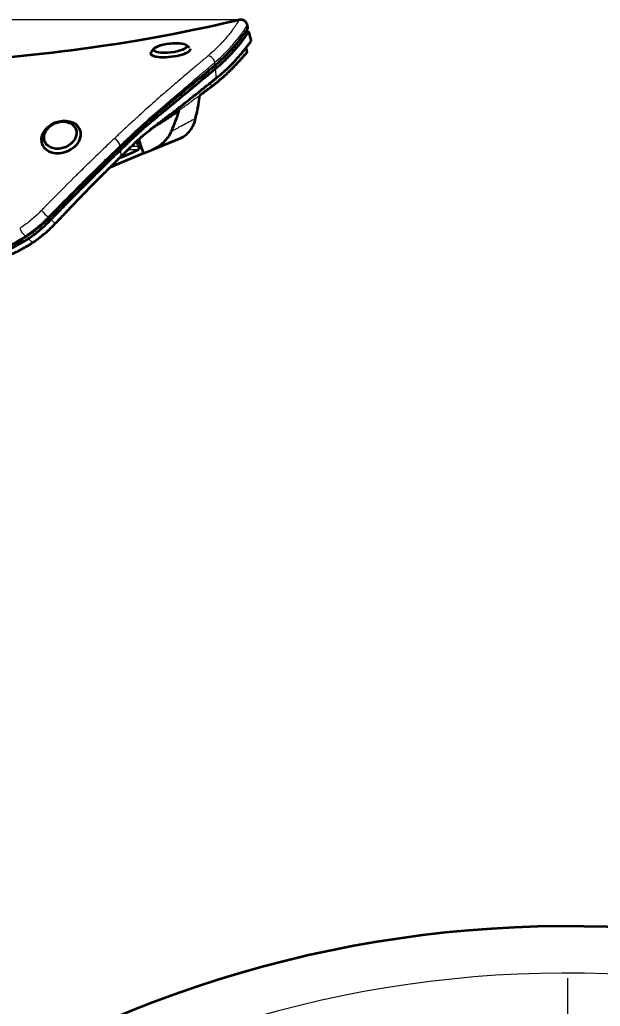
# Model space of a CAD drawing. Header units: millimetres. Extents: x 103 to 2059, y 115 to 1460.
# Drawn here: x 1477.7 to 1651, y 985.1 to 1279.5 of the extents above; entities that cross this region are included whole.
import ezdxf

# ---------------------------------------------------------------- set-up
doc = ezdxf.new("R2010")
doc.units = ezdxf.units.MM
doc.header["$LTSCALE"] = 5
doc.linetypes.add('CHAIN', pattern=[0.3543, 0.2362, -0.0295, 0.0591, -0.0295])
for name, color, linetype, lineweight in [('Center Mark (ISO)', 7, 'Continuous', 9), ('Dimension (ISO)', 7, 'Continuous', 9), ('Visible (ISO)', 7, 'Continuous', 35), ('Visible Narrow (ISO)', 7, 'Continuous', 9)]:
    doc.layers.add(name, color=color, linetype=linetype, lineweight=lineweight)
doc.styles.add('Note Text (ISO)', font='tahoma.ttf')
doc.dimstyles.new('Default (ISO)', dxfattribs={"dimscale": 5, "dimtxt": 3.5, "dimasz": 2.5, "dimexe": 3.175, "dimexo": 0, "dimgap": 0.762, "dimtad": 1, "dimdec": 1, "dimrnd": 1e-08, "dimzin": 4, "dimtxsty": 'Note Text (ISO)', "dimcen": 0.09, "dimdle": 10, "dimclrd": 256, "dimclre": 256, "dimclrt": 256, "dimadec": 0, "dimazin": 0, "dimtfac": 1.001486, "dimtmove": 0, "dimatfit": 3, "dimfxl": 0, "dimtolj": 1, "dimtzin": 0, "dimlwd": -1, "dimlwe": -1, "dimarcsym": 0})

# ---------------------------------------------------------------- blocks, each defined once
blk = doc.blocks.new('*D9')
at = {"layer": 'Defpoints', "color": 0}
for p in [(1345.64, 1037.63), (1627.65, 678.26), (1612.28, 666.19)]:
    blk.add_point(p, dxfattribs=at)
at = {"layer": 'Dimension (ISO)'}
for p, q in [((1345.64, 1037.63), (1317.77, 1015.77)), ((1337.98, 1015.73), (1604.56, 676.03)), ((1627.65, 678.26), (1599.79, 656.39))]:
    blk.add_line(p, q, dxfattribs=at)
for points in [[(1339.62, 1017.02), (1336.34, 1014.45), (1330.26, 1025.57)], [(1606.2, 677.31), (1602.92, 674.74), (1612.28, 666.19)]]:
    blk.add_solid(points, dxfattribs=at)
at = {"layer": 'Dimension (ISO)', "insert": (1440.43, 928.81), "char_height": 17.5, "attachment_point": 1, "rotation": 308.1229, "style": 'Note Text (ISO)'}
blk.add_mtext('\\A1; \\fTahoma|b0|i0;{\\H17.5000;(361,7) - 460,7}', dxfattribs=at)
blk = doc.blocks.new('*D17')
at = {"layer": 'Defpoints', "color": 0}
for p in [(178.7, 1142.44), (813.68, 1142.44), (1641.2, 312.94)]:
    blk.add_point(p, dxfattribs=at)
at = {"layer": 'Dimension (ISO)'}
for p, q in [((813.68, 1142.44), (162.83, 1142.44)), ((178.7, 325.44), (178.7, 1129.94)), ((1641.2, 312.94), (162.83, 312.94))]:
    blk.add_line(p, q, dxfattribs=at)
for points in [[(176.62, 1129.94), (180.79, 1129.94), (178.7, 1142.44)], [(176.62, 325.44), (180.79, 325.44), (178.7, 312.94)]]:
    blk.add_solid(points, dxfattribs=at)
at = {"layer": 'Dimension (ISO)', "insert": (152.64, 698.83), "char_height": 17.5, "attachment_point": 1, "rotation": 90, "style": 'Note Text (ISO)'}
blk.add_mtext('\\A1;829,5', dxfattribs=at)
blk = doc.blocks.new('*D18')
at = {"layer": 'Defpoints', "color": 0}
for p in [(129.29, 1279.41), (1543.27, 1279.41), (1641.2, 312.94)]:
    blk.add_point(p, dxfattribs=at)
at = {"layer": 'Dimension (ISO)'}
for p, q in [((1543.27, 1279.41), (113.41, 1279.41)), ((129.29, 325.44), (129.29, 1266.91)), ((1641.2, 312.94), (113.41, 312.94))]:
    blk.add_line(p, q, dxfattribs=at)
for points in [[(127.2, 1266.91), (131.37, 1266.91), (129.29, 1279.41)], [(127.2, 325.44), (131.37, 325.44), (129.29, 312.94)]]:
    blk.add_solid(points, dxfattribs=at)
at = {"layer": 'Dimension (ISO)', "insert": (103.27, 780.31), "char_height": 17.5, "attachment_point": 1, "rotation": 90, "style": 'Note Text (ISO)'}
blk.add_mtext('\\A1;966,5', dxfattribs=at)

msp = doc.modelspace()

# ---------------------------------------------------------------- linework, layer by layer
at = {"layer": 'Center Mark (ISO)', "linetype": 'CHAIN', "ltscale": 23.990969}
msp.add_line((1641.2, 993.44), (1641.2, 328.44), dxfattribs=at)
at = {"layer": 'Visible (ISO)'}
for p, q in [((1527.36, 1271.99), (1528.4, 1271.23)), ((1543.36, 1272.24), (1543.36, 1272.24)), ((1543.36, 1272.24), (1543.36, 1272.24)), ((1516.79, 1269.39), (1516.79, 1269.4)), ((1517.83, 1270.88), (1516.98, 1269.89)), ((1528.71, 1270.79), (1528.71, 1270.79)), ((1495.62, 1246.66), (1495.57, 1246.79)), ((1517.23, 1240.65), (1525.7, 1244.15)), ((1484.58, 1241.97), (1484.52, 1242.11)), ((1514.74, 1239.63), (1505.96, 1236)), ((1514.74, 1239.63), (1517.23, 1240.65)), ((1504.75, 1235.5), (1505.96, 1236))]:
    msp.add_line(p, q, dxfattribs=at)
for centre, radius, start, end in [((3529.48, 1741.81), 2039.36, 193.34673, 193.38632), ((1641.2, 660.94), 348, 191.1089, 126.0644)]:
    msp.add_arc(centre, radius, start, end, dxfattribs=at)
for centre, major_axis, ratio, start_param, end_param in [((1543.72, 1277.46), (0.05, 2), 0.999635, 4.737236, 4.971692), ((1522.75, 1270.09), (-5.96, -0.7), 0.27242, 5.99613, 9.428999), ((1410.6, 1242.19), (-334.76, 916.71), 0.098621, 4.675951, 4.677492), ((1368.08, 1345.08), (-345.76, 908.65), 0.103668, 4.556732, 4.561315), ((1506.1, 1242.79), (1.39, -1.44), 0.462076, 6.280857, 6.280887), ((1411.11, 1240.95), (109.63, 7.64), 0.175657, 5.781691, 5.896206), ((1478.6, 1216.43), (1.1, -1.67), 0.200445, 0.000702, 0.000717)]:
    msp.add_ellipse(centre, major_axis=major_axis, ratio=ratio, start_param=start_param, end_param=end_param, dxfattribs=at)
for centre, major_axis, ratio in [((1522.64, 1271.05), (-4.97, -0.58), 0.27242), ((1490.04, 1244.45), (-5.52, -2.34), 0.780389), ((1489.8, 1245.02), (-4.6, -1.95), 0.780389)]:
    msp.add_ellipse(centre, major_axis=major_axis, ratio=ratio, dxfattribs=at)
for points, knots in [([(1543.27, 1279.41), (1536.67, 1277.86), (1520.06, 1274.07), (1483.61, 1268.95), (1468.57, 1267.55), (1453.61, 1266.81)], [0.000239, 0.000239, 0.000239, 0.000239, 2.031845, 2.031845, 3.470318, 3.470318, 3.470318, 3.470318]), ([(1545.67, 1277.93), (1545.64, 1278.05), (1545.59, 1278.18), (1545.48, 1278.42), (1545.41, 1278.54), (1545.18, 1278.85), (1544.99, 1279.03), (1544.52, 1279.32), (1544.28, 1279.39), (1543.8, 1279.47), (1543.53, 1279.47), (1543.27, 1279.41), (1543.27, 1279.41), (1543.27, 1279.41)], [0, 0, 0, 0, 0.0398986, 0.0398986, 0.0797831, 0.0797831, 0.1565216, 0.1565216, 0.2446088, 0.2446088, 0.3500634, 0.3500634, 0.3513068, 0.3513068, 0.3513068, 0.3513068]), ([(1545.22, 1276.12), (1545.22, 1276.12), (1545.2, 1276.09), (1545.07, 1275.9), (1544.95, 1275.75), (1544.48, 1275.08), (1543.91, 1274.28), (1541.89, 1271.66), (1540.05, 1269.5), (1537.02, 1266.69), (1536.22, 1265.99), (1535.39, 1265.3)], [0.465882, 0.465882, 0.465882, 0.465882, 0.614331, 0.614331, 0.941795, 0.941795, 1.928322, 1.928322, 3.715598, 3.715598, 4.296886, 4.296886, 4.296886, 4.296886]), ([(1536.08, 1264.82), (1536.54, 1265.19), (1536.98, 1265.57), (1537.41, 1265.95), (1537.81, 1266.3), (1538.19, 1266.65), (1538.56, 1267), (1538.59, 1267.03), (1538.63, 1267.06), (1538.66, 1267.09), (1538.7, 1267.12), (1538.73, 1267.16), (1538.77, 1267.19), (1538.85, 1267.27), (1538.93, 1267.35), (1539.01, 1267.43), (1539.38, 1267.78), (1539.73, 1268.13), (1540.07, 1268.48), (1540.39, 1268.81), (1540.7, 1269.14), (1540.99, 1269.46), (1541.08, 1269.55), (1541.16, 1269.64), (1541.25, 1269.74), (1541.77, 1270.31), (1542.25, 1270.87), (1542.69, 1271.4), (1542.88, 1271.63), (1543.06, 1271.86), (1543.23, 1272.07), (1543.24, 1272.09), (1543.25, 1272.1), (1543.26, 1272.11), (1543.54, 1272.46), (1543.81, 1272.8), (1544.05, 1273.12), (1544.1, 1273.19), (1544.16, 1273.26), (1544.21, 1273.33), (1544.4, 1273.59), (1544.58, 1273.83), (1544.74, 1274.05), (1544.9, 1274.28), (1545.05, 1274.49), (1545.19, 1274.68), (1545.23, 1274.74), (1545.27, 1274.79), (1545.3, 1274.84), (1545.4, 1274.98), (1545.49, 1275.11), (1545.57, 1275.22), (1545.63, 1275.3), (1545.68, 1275.38), (1545.73, 1275.44), (1545.73, 1275.45), (1545.74, 1275.45), (1545.74, 1275.46), (1545.79, 1275.52), (1545.83, 1275.58), (1545.86, 1275.63), (1545.9, 1275.69), (1545.92, 1275.74), (1545.95, 1275.79), (1545.96, 1275.81), (1545.97, 1275.83), (1545.99, 1275.84), (1546, 1275.86), (1546.01, 1275.88), (1546.03, 1275.89), (1546.04, 1275.91), (1546.06, 1275.93), (1546.08, 1275.94), (1546.09, 1275.95), (1546.09, 1275.95), (1546.1, 1275.95), (1546.12, 1275.96), (1546.13, 1275.97), (1546.14, 1275.97)], [-5.271729, -5.271729, -5.271729, -5.271729, -4.96311, -4.96311, -4.96311, -4.678856, -4.678856, -4.678856, -4.654491, -4.654491, -4.654491, -4.625572, -4.625572, -4.625572, -4.562273, -4.562273, -4.562273, -4.271359, -4.271359, -4.271359, -3.997852, -3.997852, -3.997852, -3.917561, -3.917561, -3.917561, -3.420014, -3.420014, -3.420014, -3.205368, -3.205368, -3.205368, -3.193045, -3.193045, -3.193045, -2.843922, -2.843922, -2.843922, -2.764052, -2.764052, -2.764052, -2.476487, -2.476487, -2.476487, -2.185538, -2.185538, -2.185538, -2.100846, -2.100846, -2.100846, -1.876919, -1.876919, -1.876919, -1.722609, -1.722609, -1.722609, -1.713449, -1.713449, -1.713449, -1.5683, -1.5683, -1.5683, -1.41399, -1.41399, -1.41399, -1.340934, -1.340934, -1.340934, -1.25968, -1.25968, -1.25968, -1.148535, -1.148535, -1.148535, -1.105371, -1.105371, -1.105371, -0.951061, -0.951061, -0.951061, -0.951061]), ([(1545.21, 1276.1), (1545.19, 1276.08), (1545.18, 1276.06), (1545.09, 1275.93), (1544.99, 1275.8), (1544.91, 1275.68)], [0.5387177, 0.5387177, 0.5387177, 0.5387177, 0.6143315, 0.6143315, 0.8696594, 0.8696594, 0.8696594, 0.8696594]), ([(1545.72, 1277.46), (1545.72, 1277.21), (1545.67, 1276.93), (1545.51, 1276.53), (1545.42, 1276.38), (1545.29, 1276.19), (1545.24, 1276.14), (1545.21, 1276.11), (1545.21, 1276.1), (1545.21, 1276.1)], [0, 0, 0, 0, 0.0966723, 0.0966723, 0.1783332, 0.1783332, 0.2445776, 0.2445776, 0.2551493, 0.2551493, 0.2551493, 0.2551493]), ([(1545.72, 1277.46), (1545.72, 1277.21), (1545.67, 1276.93), (1545.51, 1276.53), (1545.42, 1276.38), (1545.29, 1276.19), (1545.24, 1276.14), (1545.21, 1276.11), (1545.21, 1276.1), (1545.21, 1276.1)], [0, 0, 0, 0, 0.0966723, 0.0966723, 0.1783332, 0.1783332, 0.2445776, 0.2445776, 0.2551493, 0.2551493, 0.2551493, 0.2551493]), ([(1546.83, 1273.06), (1546.72, 1273.54), (1546.6, 1274.03), (1546.48, 1274.52), (1546.37, 1275), (1546.25, 1275.49), (1546.14, 1275.97)], [-0.299918, -0.299918, -0.299918, -0.299918, -0.1499563, -0.1499563, -0.1499563, -0.0000013, -0.0000013, -0.0000013, -0.0000013]), ([(1536.34, 1262.03), (1536.8, 1262.4), (1537.73, 1263.15), (1540.3, 1265.42), (1543.44, 1268.75), (1545.39, 1271.28), (1546.14, 1272.25), (1546.37, 1272.54), (1546.52, 1272.73), (1546.6, 1272.88), (1546.68, 1272.98), (1546.79, 1273.04), (1546.82, 1273.05), (1546.83, 1273.06)], [-5.271729, -5.271729, -5.271729, -5.271729, -4.96311, -4.654491, -3.420014, -2.185538, -1.876919, -1.722609, -1.5683, -1.41399, -1.25968, -1.105371, -0.954522, -0.954522, -0.954522, -0.954522]), ([(1545.53, 1269.66), (1545.53, 1269.66), (1545.53, 1269.66), (1545.53, 1269.65), (1545.53, 1269.65), (1545.53, 1269.64), (1545.53, 1269.64), (1545.52, 1269.64), (1545.52, 1269.64), (1545.52, 1269.64), (1545.52, 1269.63), (1545.51, 1269.63), (1545.51, 1269.62), (1545.51, 1269.62), (1545.5, 1269.62), (1545.5, 1269.61), (1545.5, 1269.61), (1545.5, 1269.61), (1545.49, 1269.61), (1545.49, 1269.61), (1545.49, 1269.61), (1545.49, 1269.61), (1545.49, 1269.6), (1545.48, 1269.6), (1545.48, 1269.6), (1545.48, 1269.59), (1545.47, 1269.59), (1545.47, 1269.59), (1545.46, 1269.58), (1545.44, 1269.57), (1545.43, 1269.56), (1545.42, 1269.55), (1545.41, 1269.54), (1545.41, 1269.53), (1545.4, 1269.53), (1545.4, 1269.53), (1545.39, 1269.52), (1545.39, 1269.52), (1545.38, 1269.51), (1545.38, 1269.51), (1545.37, 1269.5), (1545.36, 1269.49), (1545.35, 1269.48), (1545.35, 1269.47), (1545.34, 1269.46), (1545.33, 1269.45), (1545.31, 1269.43), (1545.3, 1269.42), (1545.28, 1269.4), (1545.28, 1269.4), (1545.28, 1269.4), (1545.28, 1269.4), (1545.28, 1269.39), (1545.27, 1269.38), (1545.26, 1269.38), (1545.25, 1269.37), (1545.24, 1269.35), (1545.23, 1269.34), (1545.22, 1269.33), (1545.22, 1269.32), (1545.21, 1269.32), (1545.2, 1269.31), (1545.19, 1269.3), (1545.18, 1269.28), (1545.17, 1269.28), (1545.17, 1269.28), (1545.17, 1269.27), (1545.16, 1269.26), (1545.15, 1269.26), (1545.14, 1269.25), (1545.14, 1269.24), (1545.13, 1269.24), (1545.13, 1269.24), (1545.13, 1269.23), (1545.13, 1269.23), (1545.13, 1269.23), (1545.11, 1269.22), (1545.1, 1269.21), (1545.09, 1269.2), (1545.09, 1269.19), (1545.08, 1269.18), (1545.07, 1269.17), (1545.04, 1269.15), (1545.02, 1269.12), (1544.99, 1269.09), (1544.97, 1269.07), (1544.95, 1269.05), (1544.94, 1269.03), (1544.9, 1268.99), (1544.86, 1268.95), (1544.82, 1268.91), (1544.8, 1268.89), (1544.78, 1268.87), (1544.76, 1268.84), (1544.71, 1268.79), (1544.66, 1268.74), (1544.61, 1268.68), (1544.6, 1268.67), (1544.58, 1268.65), (1544.57, 1268.63), (1544.52, 1268.58), (1544.47, 1268.53), (1544.43, 1268.47), (1544.33, 1268.37), (1544.23, 1268.25), (1544.12, 1268.14), (1544.07, 1268.08), (1544.02, 1268.02), (1543.96, 1267.96), (1543.96, 1267.96), (1543.96, 1267.95), (1543.96, 1267.95), (1543.84, 1267.83), (1543.73, 1267.69), (1543.6, 1267.56), (1543.54, 1267.49), (1543.48, 1267.42), (1543.41, 1267.35), (1543.4, 1267.33), (1543.38, 1267.31), (1543.36, 1267.29), (1543.3, 1267.23), (1543.24, 1267.16), (1543.18, 1267.09), (1543.13, 1267.03), (1543.07, 1266.97), (1543.01, 1266.91), (1542.94, 1266.83), (1542.87, 1266.75), (1542.8, 1266.67), (1542.63, 1266.49), (1542.45, 1266.3), (1542.27, 1266.11), (1542.22, 1266.05), (1542.16, 1265.99), (1542.11, 1265.93), (1541.95, 1265.76), (1541.78, 1265.59), (1541.61, 1265.41), (1541.46, 1265.26), (1541.31, 1265.1), (1541.15, 1264.94), (1540.94, 1264.73), (1540.73, 1264.52), (1540.51, 1264.3), (1540.36, 1264.16), (1540.22, 1264.02), (1540.07, 1263.87), (1540.02, 1263.82), (1539.96, 1263.77), (1539.91, 1263.72), (1539.6, 1263.42), (1539.28, 1263.12), (1538.95, 1262.82), (1538.84, 1262.72), (1538.73, 1262.62), (1538.61, 1262.52), (1538.58, 1262.49), (1538.55, 1262.46), (1538.52, 1262.43), (1538.38, 1262.31), (1538.23, 1262.18), (1538.09, 1262.06), (1538.03, 1262.01), (1537.98, 1261.96), (1537.92, 1261.91), (1537.8, 1261.8), (1537.68, 1261.7), (1537.57, 1261.6), (1537.56, 1261.6), (1537.56, 1261.6), (1537.56, 1261.6), (1537.5, 1261.54), (1537.43, 1261.49), (1537.37, 1261.44), (1537.36, 1261.43), (1537.36, 1261.43), (1537.35, 1261.42), (1537.27, 1261.35), (1537.19, 1261.29), (1537.12, 1261.23), (1537.08, 1261.19), (1537.04, 1261.16), (1537, 1261.13), (1536.94, 1261.08), (1536.87, 1261.02), (1536.81, 1260.97), (1536.68, 1260.86), (1536.55, 1260.76), (1536.43, 1260.66), (1536.36, 1260.61), (1536.3, 1260.55), (1536.23, 1260.5), (1536.09, 1260.39), (1535.96, 1260.29), (1535.84, 1260.19), (1535.83, 1260.18), (1535.82, 1260.18), (1535.81, 1260.17), (1535.75, 1260.12), (1535.69, 1260.08), (1535.64, 1260.03), (1535.49, 1259.92), (1535.36, 1259.82), (1535.24, 1259.72), (1535.09, 1259.61), (1534.95, 1259.5), (1534.84, 1259.42)], [-1.975954, -1.975954, -1.975954, -1.975954, -1.93094, -1.93094, -1.93094, -1.874067, -1.874067, -1.874067, -1.845353, -1.845353, -1.845353, -1.791269, -1.791269, -1.791269, -1.767072, -1.767072, -1.767072, -1.753386, -1.753386, -1.753386, -1.743856, -1.743856, -1.743856, -1.724128, -1.724128, -1.724128, -1.704407, -1.704407, -1.704407, -1.650918, -1.650918, -1.650918, -1.619502, -1.619502, -1.619502, -1.605778, -1.605778, -1.605778, -1.589503, -1.589503, -1.589503, -1.563872, -1.563872, -1.563872, -1.537315, -1.537315, -1.537315, -1.502017, -1.502017, -1.502017, -1.500339, -1.500339, -1.500339, -1.489063, -1.489063, -1.489063, -1.467869, -1.467869, -1.467869, -1.457957, -1.457957, -1.457957, -1.443849, -1.443849, -1.443849, -1.439329, -1.439329, -1.439329, -1.43053, -1.43053, -1.43053, -1.426208, -1.426208, -1.426208, -1.424405, -1.424405, -1.424405, -1.413754, -1.413754, -1.413754, -1.405855, -1.405855, -1.405855, -1.382926, -1.382926, -1.382926, -1.367685, -1.367685, -1.367685, -1.337282, -1.337282, -1.337282, -1.322112, -1.322112, -1.322112, -1.287478, -1.287478, -1.287478, -1.276473, -1.276473, -1.276473, -1.245856, -1.245856, -1.245856, -1.184208, -1.184208, -1.184208, -1.154361, -1.154361, -1.154361, -1.153181, -1.153181, -1.153181, -1.090656, -1.090656, -1.090656, -1.059144, -1.059144, -1.059144, -1.050789, -1.050789, -1.050789, -1.021725, -1.021725, -1.021725, -0.995612, -0.995612, -0.995612, -0.963621, -0.963621, -0.963621, -0.88895, -0.88895, -0.88895, -0.867105, -0.867105, -0.867105, -0.80226, -0.80226, -0.80226, -0.746267, -0.746267, -0.746267, -0.671185, -0.671185, -0.671185, -0.62237, -0.62237, -0.62237, -0.604854, -0.604854, -0.604854, -0.504209, -0.504209, -0.504209, -0.470334, -0.470334, -0.470334, -0.460951, -0.460951, -0.460951, -0.4184, -0.4184, -0.4184, -0.400435, -0.400435, -0.400435, -0.364399, -0.364399, -0.364399, -0.36333, -0.36333, -0.36333, -0.344132, -0.344132, -0.344132, -0.341153, -0.341153, -0.341153, -0.316918, -0.316918, -0.316918, -0.304023, -0.304023, -0.304023, -0.283007, -0.283007, -0.283007, -0.238699, -0.238699, -0.238699, -0.215197, -0.215197, -0.215197, -0.164704, -0.164704, -0.164704, -0.161461, -0.161461, -0.161461, -0.137238, -0.137238, -0.137238, -0.075889, -0.075889, -0.075889, 0, 0, 0, 0]), ([(1535.39, 1265.3), (1532.49, 1262.91), (1529.12, 1260.13), (1519.93, 1252.49), (1513.69, 1247.37), (1507.49, 1241.35)], [0, 0, 0, 0, 2.03145, 2.03145, 4.960825, 4.960825, 4.960825, 4.960825]), ([(1507.75, 1240.58), (1507.84, 1240.66), (1507.93, 1240.75), (1508.01, 1240.83), (1508.56, 1241.37), (1509.13, 1241.9), (1509.68, 1242.44), (1509.8, 1242.55), (1509.92, 1242.66), (1510.04, 1242.78), (1510.12, 1242.85), (1510.2, 1242.93), (1510.28, 1243.01), (1510.96, 1243.66), (1511.63, 1244.29), (1512.3, 1244.92), (1512.4, 1245.01), (1512.49, 1245.09), (1512.58, 1245.17), (1512.75, 1245.34), (1512.93, 1245.5), (1513.1, 1245.66), (1513.59, 1246.11), (1514.07, 1246.55), (1514.56, 1246.98), (1514.63, 1247.04), (1514.7, 1247.1), (1514.77, 1247.17), (1515.46, 1247.77), (1516.15, 1248.36), (1516.84, 1248.94), (1516.99, 1249.06), (1517.14, 1249.19), (1517.29, 1249.31), (1517.33, 1249.35), (1517.37, 1249.38), (1517.41, 1249.41), (1518.2, 1250.07), (1518.98, 1250.71), (1519.76, 1251.34), (1520.17, 1251.67), (1520.57, 1252), (1520.97, 1252.33), (1521.08, 1252.42), (1521.2, 1252.51), (1521.31, 1252.61), (1521.59, 1252.84), (1521.87, 1253.06), (1522.15, 1253.29), (1523.07, 1254.05), (1523.96, 1254.78), (1524.83, 1255.51), (1525.04, 1255.68), (1525.26, 1255.86), (1525.47, 1256.03), (1525.79, 1256.3), (1526.12, 1256.57), (1526.44, 1256.84), (1527.18, 1257.45), (1527.91, 1258.06), (1528.62, 1258.65), (1528.83, 1258.83), (1529.05, 1259), (1529.26, 1259.18), (1529.7, 1259.55), (1530.13, 1259.91), (1530.56, 1260.26), (1531.18, 1260.78), (1531.8, 1261.29), (1532.4, 1261.79), (1532.54, 1261.9), (1532.67, 1262.01), (1532.8, 1262.12), (1532.9, 1262.2), (1532.99, 1262.27), (1533.08, 1262.35), (1533.15, 1262.4), (1533.21, 1262.46), (1533.28, 1262.51), (1533.42, 1262.63), (1533.57, 1262.75), (1533.71, 1262.87), (1533.85, 1262.99), (1533.99, 1263.1), (1534.13, 1263.22), (1534.2, 1263.27), (1534.27, 1263.33), (1534.34, 1263.39), (1534.39, 1263.43), (1534.44, 1263.47), (1534.48, 1263.5), (1534.51, 1263.52), (1534.53, 1263.54), (1534.55, 1263.56), (1534.96, 1263.9), (1535.37, 1264.23), (1535.77, 1264.56), (1535.88, 1264.65), (1535.98, 1264.73), (1536.08, 1264.82)], [-22.60049, -22.60049, -22.60049, -22.60049, -22.559415, -22.559415, -22.559415, -22.302897, -22.302897, -22.302897, -22.248043, -22.248043, -22.248043, -22.210655, -22.210655, -22.210655, -21.895597, -21.895597, -21.895597, -21.852846, -21.852846, -21.852846, -21.771038, -21.771038, -21.771038, -21.543108, -21.543108, -21.543108, -21.510541, -21.510541, -21.510541, -21.190677, -21.190677, -21.190677, -21.120747, -21.120747, -21.120747, -21.102527, -21.102527, -21.102527, -20.733886, -20.733886, -20.733886, -20.541272, -20.541272, -20.541272, -20.485855, -20.485855, -20.485855, -20.349058, -20.349058, -20.349058, -19.892722, -19.892722, -19.892722, -19.780843, -19.780843, -19.780843, -19.606935, -19.606935, -19.606935, -19.20014, -19.20014, -19.20014, -19.075931, -19.075931, -19.075931, -18.821841, -18.821841, -18.821841, -18.453264, -18.453264, -18.453264, -18.371145, -18.371145, -18.371145, -18.31346, -18.31346, -18.31346, -18.272478, -18.272478, -18.272478, -18.182629, -18.182629, -18.182629, -18.093025, -18.093025, -18.093025, -18.048288, -18.048288, -18.048288, -18.0184, -18.0184, -18.0184, -18.003581, -18.003581, -18.003581, -17.735378, -17.735378, -17.735378, -17.666108, -17.666108, -17.666108, -17.666108]), ([(1507.91, 1238.65), (1508, 1238.73), (1508.08, 1238.81), (1508.16, 1238.9), (1508.69, 1239.41), (1509.23, 1239.95), (1509.77, 1240.47), (1509.88, 1240.58), (1510, 1240.69), (1510.11, 1240.81), (1510.19, 1240.88), (1510.27, 1240.96), (1510.35, 1241.03), (1511.01, 1241.67), (1511.66, 1242.29), (1512.31, 1242.91), (1512.4, 1242.99), (1512.49, 1243.07), (1512.58, 1243.15), (1512.75, 1243.31), (1512.92, 1243.47), (1513.09, 1243.63), (1513.56, 1244.06), (1514.04, 1244.49), (1514.53, 1244.91), (1514.6, 1244.97), (1514.67, 1245.03), (1514.74, 1245.09), (1515.42, 1245.67), (1516.12, 1246.23), (1516.82, 1246.78), (1516.97, 1246.9), (1517.12, 1247.02), (1517.28, 1247.13), (1517.32, 1247.16), (1517.36, 1247.2), (1517.4, 1247.23), (1517.78, 1247.52), (1518.16, 1247.82), (1518.55, 1248.11), (1518.97, 1248.43), (1519.39, 1248.74), (1519.81, 1249.05), (1520.22, 1249.37), (1520.64, 1249.68), (1521.05, 1249.99), (1521.16, 1250.07), (1521.28, 1250.16), (1521.4, 1250.25), (1521.68, 1250.47), (1521.97, 1250.69), (1522.25, 1250.9), (1522.38, 1251), (1522.5, 1251.1), (1522.63, 1251.19), (1523.29, 1251.7), (1523.93, 1252.2), (1524.56, 1252.69), (1524.7, 1252.8), (1524.85, 1252.91), (1524.99, 1253.02), (1525.2, 1253.19), (1525.42, 1253.36), (1525.63, 1253.53), (1525.96, 1253.79), (1526.29, 1254.04), (1526.61, 1254.3), (1527.37, 1254.89), (1528.1, 1255.48), (1528.82, 1256.04), (1529.03, 1256.22), (1529.25, 1256.39), (1529.47, 1256.56), (1529.91, 1256.91), (1530.34, 1257.26), (1530.78, 1257.6), (1530.94, 1257.74), (1531.11, 1257.87), (1531.28, 1258), (1531.42, 1258.12), (1531.57, 1258.24), (1531.72, 1258.36), (1532.02, 1258.6), (1532.33, 1258.84), (1532.63, 1259.08), (1532.76, 1259.19), (1532.9, 1259.3), (1533.03, 1259.4), (1533.05, 1259.41), (1533.06, 1259.42), (1533.07, 1259.44), (1533.15, 1259.5), (1533.23, 1259.56), (1533.31, 1259.63), (1533.67, 1259.91), (1534.03, 1260.19), (1534.37, 1260.47), (1534.44, 1260.52), (1534.51, 1260.58), (1534.58, 1260.64), (1534.63, 1260.67), (1534.68, 1260.71), (1534.72, 1260.75), (1534.75, 1260.76), (1534.77, 1260.78), (1534.79, 1260.8), (1534.82, 1260.82), (1534.84, 1260.84), (1534.87, 1260.86), (1534.92, 1260.9), (1534.98, 1260.95), (1535.04, 1260.99), (1535.09, 1261.04), (1535.15, 1261.08), (1535.21, 1261.13), (1535.34, 1261.24), (1535.48, 1261.34), (1535.62, 1261.45), (1535.75, 1261.56), (1535.89, 1261.67), (1536.02, 1261.78), (1536.13, 1261.86), (1536.23, 1261.94), (1536.34, 1262.03)], [-22.60049, -22.60049, -22.60049, -22.60049, -22.559415, -22.559415, -22.559415, -22.302897, -22.302897, -22.302897, -22.248012, -22.248012, -22.248012, -22.210655, -22.210655, -22.210655, -21.895592, -21.895592, -21.895592, -21.852846, -21.852846, -21.852846, -21.771038, -21.771038, -21.771038, -21.543079, -21.543079, -21.543079, -21.510541, -21.510541, -21.510541, -21.190764, -21.190764, -21.190764, -21.120747, -21.120747, -21.120747, -21.102527, -21.102527, -21.102527, -20.927007, -20.927007, -20.927007, -20.733886, -20.733886, -20.733886, -20.541272, -20.541272, -20.541272, -20.48587, -20.48587, -20.48587, -20.349058, -20.349058, -20.349058, -20.287535, -20.287535, -20.287535, -19.96541, -19.96541, -19.96541, -19.892722, -19.892722, -19.892722, -19.780843, -19.780843, -19.780843, -19.606935, -19.606935, -19.606935, -19.20014, -19.20014, -19.20014, -19.075931, -19.075931, -19.075931, -18.821841, -18.821841, -18.821841, -18.723476, -18.723476, -18.723476, -18.636126, -18.636126, -18.636126, -18.453264, -18.453264, -18.453264, -18.371034, -18.371034, -18.371034, -18.36266, -18.36266, -18.36266, -18.31346, -18.31346, -18.31346, -18.093025, -18.093025, -18.093025, -18.048288, -18.048288, -18.048288, -18.018403, -18.018403, -18.018403, -18.003581, -18.003581, -18.003581, -17.987563, -17.987563, -17.987563, -17.950886, -17.950886, -17.950886, -17.914214, -17.914214, -17.914214, -17.82484, -17.82484, -17.82484, -17.735378, -17.735378, -17.735378, -17.666108, -17.666108, -17.666108, -17.666108]), ([(1534.84, 1259.42), (1534.71, 1259.32), (1534.58, 1259.22), (1534.44, 1259.12), (1534.42, 1259.1), (1534.4, 1259.09), (1534.38, 1259.07), (1534.32, 1259.03), (1534.27, 1258.98), (1534.21, 1258.94), (1534.18, 1258.92), (1534.15, 1258.9), (1534.12, 1258.88), (1534.05, 1258.83), (1533.99, 1258.78), (1533.92, 1258.73), (1533.84, 1258.67), (1533.77, 1258.61), (1533.69, 1258.55), (1533.55, 1258.45), (1533.42, 1258.35), (1533.28, 1258.25), (1533.26, 1258.24), (1533.24, 1258.22), (1533.22, 1258.21), (1533.15, 1258.15), (1533.07, 1258.09), (1532.99, 1258.03), (1532.97, 1258.02), (1532.95, 1258.01), (1532.93, 1257.99), (1532.9, 1257.97), (1532.88, 1257.95), (1532.85, 1257.93), (1532.74, 1257.85), (1532.62, 1257.76), (1532.51, 1257.68), (1532.48, 1257.66), (1532.45, 1257.63), (1532.41, 1257.61), (1532.36, 1257.57), (1532.31, 1257.54), (1532.26, 1257.5), (1532.1, 1257.38), (1531.94, 1257.26), (1531.77, 1257.14), (1531.69, 1257.08), (1531.61, 1257.02), (1531.52, 1256.95), (1531.51, 1256.95), (1531.5, 1256.94), (1531.5, 1256.93)], [-5.555515, -5.555515, -5.555515, -5.555515, -5.424098, -5.424098, -5.424098, -5.403129, -5.403129, -5.403129, -5.347446, -5.347446, -5.347446, -5.318994, -5.318994, -5.318994, -5.254261, -5.254261, -5.254261, -5.181427, -5.181427, -5.181427, -5.055453, -5.055453, -5.055453, -5.038381, -5.038381, -5.038381, -4.967514, -4.967514, -4.967514, -4.950105, -4.950105, -4.950105, -4.927182, -4.927182, -4.927182, -4.826103, -4.826103, -4.826103, -4.799395, -4.799395, -4.799395, -4.755504, -4.755504, -4.755504, -4.614481, -4.614481, -4.614481, -4.542741, -4.542741, -4.542741, -4.534926, -4.534926, -4.534926, -4.534926]), ([(1530.2, 1249.99), (1530.5, 1251.35), (1530.77, 1252.72), (1531.24, 1255.25), (1531.38, 1256.14), (1531.5, 1256.93)], [0.000001, 0.000001, 0.000001, 0.000001, 0.421344, 0.421344, 0.7779981, 0.7779981, 0.7779981, 0.7779981]), ([(1525.21, 1252.35), (1525.03, 1252.22), (1524.84, 1252.09), (1524.65, 1251.96), (1524.55, 1251.89), (1524.46, 1251.82), (1524.36, 1251.76), (1524.33, 1251.74), (1524.3, 1251.71), (1524.27, 1251.69), (1524.01, 1251.51), (1523.75, 1251.33), (1523.48, 1251.14), (1523.39, 1251.08), (1523.3, 1251.02), (1523.21, 1250.96), (1523.1, 1250.88), (1522.99, 1250.81), (1522.88, 1250.73), (1522.76, 1250.65), (1522.64, 1250.57), (1522.52, 1250.48), (1522.37, 1250.38), (1522.21, 1250.28), (1522.06, 1250.17), (1522.03, 1250.15), (1522, 1250.13), (1521.97, 1250.11), (1521.86, 1250.04), (1521.76, 1249.98), (1521.66, 1249.91), (1521.5, 1249.8), (1521.35, 1249.7), (1521.19, 1249.6), (1521.13, 1249.56), (1521.08, 1249.53), (1521.03, 1249.49), (1520.95, 1249.44), (1520.88, 1249.4), (1520.81, 1249.35), (1520.77, 1249.33), (1520.74, 1249.31), (1520.71, 1249.28), (1520.66, 1249.25), (1520.6, 1249.22), (1520.55, 1249.18), (1520.52, 1249.16), (1520.48, 1249.14), (1520.45, 1249.11), (1520.33, 1249.04), (1520.21, 1248.96), (1520.08, 1248.88), (1520.08, 1248.88), (1520.07, 1248.87), (1520.07, 1248.87), (1519.96, 1248.8), (1519.85, 1248.73), (1519.74, 1248.66), (1519.66, 1248.61), (1519.59, 1248.57), (1519.51, 1248.52), (1519.36, 1248.43), (1519.22, 1248.34), (1519.08, 1248.25), (1519, 1248.2), (1518.92, 1248.15), (1518.84, 1248.1), (1518.81, 1248.08), (1518.78, 1248.06), (1518.74, 1248.04), (1518.55, 1247.92), (1518.36, 1247.81), (1518.17, 1247.69), (1518.13, 1247.67), (1518.1, 1247.65), (1518.06, 1247.63), (1517.95, 1247.56), (1517.84, 1247.49), (1517.72, 1247.42), (1517.64, 1247.37), (1517.57, 1247.33), (1517.49, 1247.28), (1517.45, 1247.26), (1517.42, 1247.24), (1517.38, 1247.22)], [-2.975615, -2.975615, -2.975615, -2.975615, -2.867095, -2.867095, -2.867095, -2.812864, -2.812864, -2.812864, -2.796325, -2.796325, -2.796325, -2.65407, -2.65407, -2.65407, -2.606738, -2.606738, -2.606738, -2.551266, -2.551266, -2.551266, -2.490567, -2.490567, -2.490567, -2.4156, -2.4156, -2.4156, -2.401247, -2.401247, -2.401247, -2.352297, -2.352297, -2.352297, -2.279801, -2.279801, -2.279801, -2.255896, -2.255896, -2.255896, -2.222726, -2.222726, -2.222726, -2.20841, -2.20841, -2.20841, -2.184828, -2.184828, -2.184828, -2.169772, -2.169772, -2.169772, -2.117246, -2.117246, -2.117246, -2.114719, -2.114719, -2.114719, -2.068001, -2.068001, -2.068001, -2.035054, -2.035054, -2.035054, -1.973046, -1.973046, -1.973046, -1.939312, -1.939312, -1.939312, -1.924769, -1.924769, -1.924769, -1.841719, -1.841719, -1.841719, -1.826499, -1.826499, -1.826499, -1.776537, -1.776537, -1.776537, -1.742563, -1.742563, -1.742563, -1.72667, -1.72667, -1.72667, -1.72667]), ([(1525.21, 1252.35), (1524.85, 1251.14), (1524.52, 1250.2), (1523.74, 1248.15), (1523.33, 1247.14), (1522.9, 1246.14)], [0.0000083, 0.0000083, 0.0000083, 0.0000083, 0.3829052, 0.3829052, 0.7615238, 0.7615238, 0.7615238, 0.7615238]), ([(1525.7, 1244.15), (1526.24, 1244.38), (1526.76, 1244.69), (1527.72, 1245.44), (1528.17, 1245.9), (1528.95, 1246.91), (1529.29, 1247.47), (1529.84, 1248.68), (1530.05, 1249.33), (1530.2, 1249.99)], [-0.8183647, -0.8183647, -0.8183647, -0.8183647, -0.6160844, -0.6160844, -0.41082, -0.41082, -0.2069322, -0.2069322, 0, 0, 0, 0]), ([(1522.9, 1246.14), (1522.87, 1246.06), (1522.83, 1245.97), (1522.34, 1244.92), (1521.64, 1243.84), (1519.6, 1241.9), (1518.45, 1241.16), (1517.23, 1240.65)], [-0.9030667, -0.9030667, -0.9030667, -0.9030667, -0.8643273, -0.8643273, -0.4137859, -0.4137859, 0, 0, 0, 0]), ([(1507.49, 1241.35), (1502.79, 1236.79), (1497.51, 1231.64), (1490.39, 1224.41), (1488.43, 1222.38), (1486.46, 1220.36)], [0, 0, 0, 0, 2.213282, 2.213282, 3.057557, 3.057557, 3.057557, 3.057557]), ([(1487.03, 1219.81), (1487.1, 1219.88), (1487.16, 1219.95), (1488.17, 1220.99), (1489.08, 1221.94), (1490.42, 1223.32), (1490.84, 1223.76), (1492.63, 1225.59), (1494, 1226.99), (1495.67, 1228.67), (1495.99, 1228.99), (1496.84, 1229.85), (1497.38, 1230.39), (1498.32, 1231.32), (1498.73, 1231.73), (1499.26, 1232.25), (1499.38, 1232.38), (1500.22, 1233.21), (1500.92, 1233.9), (1501.83, 1234.8), (1502.05, 1235.01), (1502.76, 1235.71), (1503.24, 1236.19), (1504.4, 1237.32), (1505.07, 1237.97), (1506.41, 1239.28), (1507.08, 1239.93), (1507.75, 1240.58)], [-14.322735, -14.322735, -14.322735, -14.322735, -14.295749, -14.295749, -13.903506, -13.903506, -13.723054, -13.723054, -13.143318, -13.143318, -13.008202, -13.008202, -12.776324, -12.776324, -12.599618, -12.599618, -12.544064, -12.544064, -12.232243, -12.232243, -12.13183, -12.13183, -11.908773, -11.908773, -11.590819, -11.590819, -11.255643, -11.255643, -11.255643, -11.255643]), ([(1513.14, 1241.79), (1513.18, 1241.67), (1513.22, 1241.55), (1513.26, 1241.33), (1513.27, 1241.22), (1513.28, 1241.04), (1513.27, 1240.95), (1513.23, 1240.85), (1513.22, 1240.83), (1513.18, 1240.78), (1513.16, 1240.77), (1513.14, 1240.76)], [-0.1492401, -0.1492401, -0.1492401, -0.1492401, -0.1111478, -0.1111478, -0.0745693, -0.0745693, -0.0373796, -0.0373796, -0.0176727, -0.0176727, -0.000001, -0.000001, -0.000001, -0.000001]), ([(1488.32, 1218.64), (1488.38, 1218.7), (1488.45, 1218.77), (1488.51, 1218.84), (1489.42, 1219.79), (1490.28, 1220.71), (1491.15, 1221.63), (1491.2, 1221.67), (1491.24, 1221.72), (1491.28, 1221.76), (1491.64, 1222.14), (1492, 1222.52), (1492.36, 1222.89), (1493.66, 1224.25), (1494.96, 1225.6), (1496.24, 1226.92), (1496.54, 1227.23), (1496.84, 1227.53), (1497.14, 1227.84), (1497.65, 1228.36), (1498.16, 1228.88), (1498.66, 1229.39), (1499.05, 1229.78), (1499.43, 1230.17), (1499.81, 1230.56), (1499.93, 1230.68), (1500.05, 1230.8), (1500.17, 1230.92), (1500.84, 1231.59), (1501.5, 1232.26), (1502.15, 1232.91), (1502.36, 1233.12), (1502.57, 1233.33), (1502.78, 1233.54), (1503.24, 1234), (1503.7, 1234.45), (1504.15, 1234.9), (1504.15, 1234.91), (1504.16, 1234.92), (1504.17, 1234.92), (1504.48, 1235.23), (1504.78, 1235.53), (1505.08, 1235.83), (1505.2, 1235.95), (1505.31, 1236.06), (1505.42, 1236.17), (1505.62, 1236.37), (1505.82, 1236.56), (1506.02, 1236.76), (1506.33, 1237.07), (1506.64, 1237.38), (1506.95, 1237.69), (1507.27, 1238.01), (1507.59, 1238.33), (1507.91, 1238.65)], [-14.322761, -14.322761, -14.322761, -14.322761, -14.295749, -14.295749, -14.295749, -13.903506, -13.903506, -13.903506, -13.884213, -13.884213, -13.884213, -13.723054, -13.723054, -13.723054, -13.143318, -13.143318, -13.143318, -13.008202, -13.008202, -13.008202, -12.776324, -12.776324, -12.776324, -12.599618, -12.599618, -12.599618, -12.544064, -12.544064, -12.544064, -12.232243, -12.232243, -12.232243, -12.13183, -12.13183, -12.13183, -11.908773, -11.908773, -11.908773, -11.904794, -11.904794, -11.904794, -11.75169, -11.75169, -11.75169, -11.693508, -11.693508, -11.693508, -11.590819, -11.590819, -11.590819, -11.425624, -11.425624, -11.425624, -11.255458, -11.255458, -11.255458, -11.255458]), ([(1507.89, 1238.39), (1507.85, 1238.37), (1507.81, 1238.37), (1507.73, 1238.38), (1507.7, 1238.39), (1507.66, 1238.4)], [-0.28123944, -0.28123944, -0.28123944, -0.28123944, -0.25636872, -0.25636872, -0.2389239, -0.2389239, -0.2389239, -0.2389239]), ([(1505.96, 1236), (1505.7, 1235.89), (1505.42, 1235.83), (1505.1, 1235.82), (1505.08, 1235.81), (1505.07, 1235.81)], [-0.3174188, -0.3174188, -0.3174188, -0.3174188, -0.161064, -0.161064, -0.1515565, -0.1515565, -0.1515565, -0.1515565]), ([(1480.22, 1214.14), (1481.3, 1214.85), (1482.33, 1215.61), (1483.33, 1216.42), (1483.42, 1216.5), (1483.52, 1216.57), (1483.61, 1216.65), (1484.18, 1217.12), (1484.74, 1217.61), (1485.27, 1218.1), (1485.89, 1218.67), (1486.48, 1219.24), (1487.03, 1219.81)], [-10.6841491, -10.6841491, -10.6841491, -10.6841491, -10.3161639, -10.3161639, -10.3161639, -10.2823193, -10.2823193, -10.2823193, -10.0708312, -10.0708312, -10.0708312, -9.8255041, -9.8255041, -9.8255041, -9.8255041]), ([(1481.57, 1212.97), (1482.3, 1213.44), (1482.99, 1213.94), (1483.66, 1214.46), (1484, 1214.71), (1484.32, 1214.97), (1484.65, 1215.24), (1484.74, 1215.31), (1484.83, 1215.38), (1484.92, 1215.46), (1485.48, 1215.93), (1486.04, 1216.42), (1486.58, 1216.92), (1487.19, 1217.49), (1487.78, 1218.07), (1488.32, 1218.64)], [-10.6841491, -10.6841491, -10.6841491, -10.6841491, -10.4371107, -10.4371107, -10.4371107, -10.3161584, -10.3161584, -10.3161584, -10.2823193, -10.2823193, -10.2823193, -10.0708312, -10.0708312, -10.0708312, -9.8255041, -9.8255041, -9.8255041, -9.8255041]), ([(1479.7, 1214.75), (1476.58, 1212.71), (1473.2, 1211.1), (1466.03, 1208.76), (1462.17, 1208.11), (1454.57, 1207.83), (1450.79, 1208.25), (1444.96, 1209.64), (1442.73, 1210.39), (1440.61, 1211.3)], [0, 0, 0, 0, 1.139086, 1.139086, 2.401174, 2.401174, 3.751189, 3.751189, 4.685743, 4.685743, 4.685743, 4.685743]), ([(1441.65, 1210.61), (1441.75, 1210.56), (1441.85, 1210.52), (1441.95, 1210.48), (1442.24, 1210.35), (1442.53, 1210.23), (1442.83, 1210.12), (1443.2, 1209.97), (1443.57, 1209.83), (1443.95, 1209.7), (1444.58, 1209.47), (1445.22, 1209.25), (1445.88, 1209.05), (1446.03, 1209), (1446.19, 1208.96), (1446.34, 1208.91), (1447.9, 1208.46), (1449.52, 1208.1), (1451.17, 1207.83), (1451.25, 1207.82), (1451.33, 1207.81), (1451.42, 1207.79), (1451.57, 1207.77), (1451.72, 1207.75), (1451.87, 1207.73), (1452.54, 1207.63), (1453.21, 1207.55), (1453.89, 1207.49), (1453.94, 1207.49), (1453.99, 1207.48), (1454.04, 1207.48), (1454.32, 1207.45), (1454.59, 1207.43), (1454.87, 1207.41), (1455.39, 1207.38), (1455.9, 1207.35), (1456.43, 1207.34), (1456.52, 1207.34), (1456.61, 1207.33), (1456.69, 1207.33), (1457.11, 1207.32), (1457.53, 1207.32), (1457.96, 1207.32), (1458.46, 1207.33), (1458.96, 1207.34), (1459.48, 1207.37), (1460.32, 1207.41), (1461.18, 1207.48), (1462.06, 1207.57), (1462.18, 1207.59), (1462.3, 1207.6), (1462.43, 1207.62), (1462.63, 1207.64), (1462.83, 1207.66), (1463.03, 1207.69), (1464.85, 1207.94), (1466.7, 1208.31), (1468.55, 1208.83), (1469.16, 1209), (1469.77, 1209.19), (1470.37, 1209.39), (1471.81, 1209.86), (1473.21, 1210.41), (1474.58, 1211.03), (1474.58, 1211.03), (1474.59, 1211.03), (1474.59, 1211.04), (1475.07, 1211.25), (1475.54, 1211.48), (1476.01, 1211.71), (1476.25, 1211.83), (1476.48, 1211.95), (1476.72, 1212.08), (1476.95, 1212.2), (1477.18, 1212.32), (1477.41, 1212.45), (1477.89, 1212.71), (1478.37, 1212.99), (1478.85, 1213.28), (1479.31, 1213.56), (1479.77, 1213.85), (1480.22, 1214.14)], [-18.191526, -18.191526, -18.191526, -18.191526, -18.149572, -18.149572, -18.149572, -18.025628, -18.025628, -18.025628, -17.868644, -17.868644, -17.868644, -17.606867, -17.606867, -17.606867, -17.5458, -17.5458, -17.5458, -16.930951, -16.930951, -16.930951, -16.899875, -16.899875, -16.899875, -16.843861, -16.843861, -16.843861, -16.595868, -16.595868, -16.595868, -16.576973, -16.576973, -16.576973, -16.47531, -16.47531, -16.47531, -16.285559, -16.285559, -16.285559, -16.25405, -16.25405, -16.25405, -16.105322, -16.105322, -16.105322, -15.931075, -15.931075, -15.931075, -15.648125, -15.648125, -15.648125, -15.608224, -15.608224, -15.608224, -15.543613, -15.543613, -15.543613, -14.962398, -14.962398, -14.962398, -14.770501, -14.770501, -14.770501, -14.316516, -14.316516, -14.316516, -14.315074, -14.315074, -14.315074, -14.155116, -14.155116, -14.155116, -14.074038, -14.074038, -14.074038, -13.99366, -13.99366, -13.99366, -13.829203, -13.829203, -13.829203, -13.670747, -13.670747, -13.670747, -13.670747]), ([(1443.42, 1209.45), (1443.52, 1209.41), (1443.62, 1209.37), (1443.72, 1209.32), (1444.01, 1209.2), (1444.3, 1209.08), (1444.58, 1208.96), (1444.94, 1208.82), (1445.3, 1208.68), (1445.67, 1208.54), (1446.28, 1208.32), (1446.92, 1208.1), (1447.56, 1207.9), (1447.71, 1207.85), (1447.86, 1207.81), (1448.01, 1207.76), (1449.14, 1207.43), (1450.29, 1207.15), (1451.46, 1206.91), (1451.88, 1206.83), (1452.31, 1206.75), (1452.74, 1206.68), (1452.82, 1206.67), (1452.9, 1206.66), (1452.98, 1206.64), (1453.13, 1206.62), (1453.28, 1206.6), (1453.43, 1206.58), (1454.08, 1206.48), (1454.74, 1206.4), (1455.4, 1206.34), (1455.46, 1206.33), (1455.51, 1206.33), (1455.56, 1206.32), (1455.83, 1206.3), (1456.1, 1206.27), (1456.37, 1206.26), (1456.72, 1206.23), (1457.06, 1206.21), (1457.41, 1206.2), (1457.66, 1206.19), (1457.91, 1206.18), (1458.17, 1206.17), (1459.05, 1206.15), (1459.97, 1206.16), (1460.91, 1206.2), (1461.86, 1206.25), (1462.83, 1206.32), (1463.82, 1206.44), (1464.02, 1206.46), (1464.22, 1206.49), (1464.42, 1206.52), (1465.45, 1206.66), (1466.5, 1206.84), (1467.56, 1207.07), (1468.33, 1207.23), (1469.11, 1207.43), (1469.89, 1207.64), (1470.5, 1207.81), (1471.11, 1208), (1471.71, 1208.2), (1472.06, 1208.31), (1472.41, 1208.43), (1472.76, 1208.56), (1473.82, 1208.94), (1474.88, 1209.37), (1475.91, 1209.84), (1475.91, 1209.84), (1475.92, 1209.84), (1475.92, 1209.84), (1476.4, 1210.06), (1476.88, 1210.29), (1477.35, 1210.52), (1477.59, 1210.64), (1477.82, 1210.76), (1478.06, 1210.89), (1478.29, 1211.01), (1478.52, 1211.14), (1478.76, 1211.27), (1479.24, 1211.53), (1479.72, 1211.81), (1480.2, 1212.1), (1480.67, 1212.38), (1481.13, 1212.67), (1481.57, 1212.97)], [-18.191527, -18.191527, -18.191527, -18.191527, -18.149572, -18.149572, -18.149572, -18.025628, -18.025628, -18.025628, -17.868541, -17.868541, -17.868541, -17.606867, -17.606867, -17.606867, -17.545701, -17.545701, -17.545701, -17.093563, -17.093563, -17.093563, -16.930951, -16.930951, -16.930951, -16.899991, -16.899991, -16.899991, -16.843861, -16.843861, -16.843861, -16.595868, -16.595868, -16.595868, -16.576963, -16.576963, -16.576963, -16.47531, -16.47531, -16.47531, -16.347007, -16.347007, -16.347007, -16.253966, -16.253966, -16.253966, -15.931188, -15.931188, -15.931188, -15.608224, -15.608224, -15.608224, -15.543613, -15.543613, -15.543613, -15.208987, -15.208987, -15.208987, -14.962626, -14.962626, -14.962626, -14.770501, -14.770501, -14.770501, -14.658995, -14.658995, -14.658995, -14.316509, -14.316509, -14.316509, -14.315074, -14.315074, -14.315074, -14.155116, -14.155116, -14.155116, -14.074038, -14.074038, -14.074038, -13.99366, -13.99366, -13.99366, -13.829203, -13.829203, -13.829203, -13.670747, -13.670747, -13.670747, -13.670747])]:
    msp.add_open_spline(points, degree=3, knots=knots, dxfattribs=at)
for points in [[(1544.91, 1275.68), (1545.35, 1275.79), (1545.75, 1275.88), (1546.14, 1275.97)], [(1492.57, 1225.53), (1492.57, 1225.53), (1492.57, 1225.53), (1492.57, 1225.53)], [(1486.46, 1220.36), (1484.4, 1218.25), (1482.12, 1216.34), (1479.7, 1214.75)]]:
    msp.add_open_spline(points, degree=3, dxfattribs=at)
at = {"layer": 'Visible Narrow (ISO)'}
for p, q in [((1536.08, 1264.82), (1536.34, 1262.03)), ((1534.84, 1259.42), (1534.72, 1260.74)), ((1506.75, 1239.61), (1506.75, 1239.61)), ((1507.75, 1240.58), (1507.91, 1238.65)), ((1510.06, 1240.76), (1513.14, 1240.76)), ((1511.13, 1241.79), (1513.14, 1241.79)), ((1507.69, 1238.39), (1507.89, 1238.39)), ((1495.83, 1228.83), (1495.83, 1228.83)), ((1487.03, 1219.81), (1488.32, 1218.64)), ((1480.22, 1214.14), (1481.57, 1212.97))]:
    msp.add_line(p, q, dxfattribs=at)
msp.add_arc((1641.2, 660.94), 334.04, 191.195, 125.9783, dxfattribs=at)
for centre, major_axis, ratio, start_param, end_param in [((1534.11, 1266.83), (-1.27, 1.54), 0.836407, 4.023238, 5.598894), ((1534.11, 1266.83), (1.27, -1.54), 0.836407, 0.006605, 0.881645), ((1506.1, 1242.79), (-1.39, 1.44), 0.462076, 3.664669, 5.230323), ((1506.1, 1242.79), (1.39, -1.44), 0.462076, 6.280887, 6.806262), ((1485.03, 1221.76), (-1.43, 1.4), 0.025526, 0.957889, 2.521957), ((1485.03, 1221.76), (1.43, -1.4), 0.025526, 5.663549, 6.283527), ((1478.6, 1216.43), (-1.1, 1.67), 0.200445, 0.973872, 2.528479), ((1478.6, 1216.43), (1.1, -1.67), 0.200445, 5.670071, 6.283888)]:
    msp.add_ellipse(centre, major_axis=major_axis, ratio=ratio, start_param=start_param, end_param=end_param, dxfattribs=at)
for points, knots in [([(1543.27, 1279.41), (1543.27, 1279.41), (1543.27, 1279.41), (1543.26, 1279.39), (1543.21, 1279.35), (1543.09, 1279.24), (1543.02, 1279.08), (1542.82, 1278.78), (1542.69, 1278.58), (1542.38, 1278.12), (1542.2, 1277.86), (1541.85, 1277.35), (1541.69, 1277.11), (1541.46, 1276.79), (1541.41, 1276.72), (1541.12, 1276.32), (1540.86, 1275.97), (1540.26, 1275.2), (1539.92, 1274.77), (1539.27, 1273.99), (1538.98, 1273.65), (1538.33, 1272.92), (1537.63, 1272.15), (1536.86, 1271.37), (1536.39, 1270.91), (1536.33, 1270.85), (1536.2, 1270.73), (1536.14, 1270.66), (1535.4, 1269.97), (1534.7, 1269.34), (1533.94, 1268.7)], [-4.225481, -4.225481, -4.225481, -4.225481, -4.224387, -4.224387, -4.049665, -3.874944, -3.525501, -3.525501, -3.148102, -3.148102, -2.779179, -2.779179, -2.494553, -2.494553, -2.415103, -2.415103, -2.053316, -2.053316, -1.641349, -1.641349, -1.33022, -1.33022, -0.991076, -0.651932, -0.651932, -0.599967, -0.599967, -0.544666, -0.544666, 0, 0, 0, 0]), ([(1535.91, 1266.68), (1536.7, 1267.34), (1537.43, 1268), (1538.19, 1268.73), (1538.26, 1268.79), (1538.4, 1268.92), (1538.46, 1268.98), (1538.95, 1269.46), (1539.75, 1270.28), (1540.49, 1271.08), (1541.16, 1271.84), (1541.47, 1272.19), (1542.15, 1273.01), (1542.51, 1273.46), (1543.14, 1274.27), (1543.41, 1274.63), (1543.72, 1275.05), (1543.77, 1275.13), (1544.02, 1275.46), (1544.19, 1275.71), (1544.57, 1276.25), (1544.75, 1276.52), (1545.09, 1277.02), (1545.23, 1277.23), (1545.45, 1277.56), (1545.56, 1277.72), (1545.65, 1277.87), (1545.67, 1277.91), (1545.67, 1277.93)], [0, 0, 0, 0, 0.544666, 0.544666, 0.599967, 0.599967, 0.651932, 0.651932, 0.991076, 1.33022, 1.33022, 1.641349, 1.641349, 2.053316, 2.053316, 2.415103, 2.415103, 2.494553, 2.494553, 2.779179, 2.779179, 3.148102, 3.148102, 3.525501, 3.525501, 3.874944, 4.049665, 4.221608, 4.221608, 4.221608, 4.221608]), ([(1533.94, 1268.7), (1533.83, 1268.62), (1533.73, 1268.53), (1533.53, 1268.37), (1533.44, 1268.29), (1533.33, 1268.2), (1533.33, 1268.19), (1533.05, 1267.97), (1532.78, 1267.74), (1532.39, 1267.41), (1532.28, 1267.32), (1532.14, 1267.2), (1532.11, 1267.18), (1531.95, 1267.04), (1531.81, 1266.92), (1531.38, 1266.57), (1531.1, 1266.32), (1530.51, 1265.83), (1530.22, 1265.58), (1528.7, 1264.3), (1527.43, 1263.21), (1525.39, 1261.47), (1524.66, 1260.84), (1523.51, 1259.85), (1523.1, 1259.5), (1522.56, 1259.03), (1522.44, 1258.93), (1522.18, 1258.7), (1522.04, 1258.59), (1521.17, 1257.83), (1520.43, 1257.18), (1518.91, 1255.87), (1518.14, 1255.19), (1515.87, 1253.19), (1514.34, 1251.79), (1512.66, 1250.26), (1512.58, 1250.19), (1511.92, 1249.59), (1511.34, 1249.05), (1509.84, 1247.66), (1508.9, 1246.79), (1507.87, 1245.82), (1507.78, 1245.74), (1507.5, 1245.48), (1507.32, 1245.31), (1506.76, 1244.78), (1506.37, 1244.42), (1505.99, 1244.06)], [-4.988562, -4.988562, -4.988562, -4.988562, -4.916793, -4.916793, -4.848551, -4.848551, -4.844589, -4.844589, -4.658652, -4.658652, -4.582667, -4.582667, -4.566087, -4.566087, -4.473561, -4.473561, -4.288314, -4.288314, -4.102599, -4.102599, -3.350244, -3.350244, -2.944805, -2.944805, -2.722081, -2.722081, -2.657555, -2.657555, -2.584145, -2.584145, -2.19468, -2.19468, -1.801813, -1.801813, -1.047071, -1.047071, -1.006827, -1.006827, -0.735438, -0.735438, -0.301003, -0.301003, -0.257483, -0.257483, -0.173632, -0.173632, 0, 0, 0, 0]), ([(1507.64, 1241.87), (1508.01, 1242.23), (1508.38, 1242.58), (1508.93, 1243.1), (1509.11, 1243.27), (1509.38, 1243.53), (1509.47, 1243.61), (1510.48, 1244.57), (1511.39, 1245.44), (1512.87, 1246.81), (1513.43, 1247.33), (1514.08, 1247.92), (1514.16, 1248), (1515.81, 1249.49), (1517.37, 1250.85), (1519.73, 1252.87), (1520.53, 1253.55), (1522.1, 1254.9), (1522.87, 1255.56), (1523.76, 1256.33), (1523.91, 1256.45), (1524.17, 1256.68), (1524.3, 1256.78), (1524.85, 1257.26), (1525.27, 1257.62), (1526.45, 1258.63), (1527.2, 1259.27), (1529.28, 1261.05), (1530.58, 1262.16), (1532.12, 1263.47), (1532.42, 1263.73), (1533.02, 1264.23), (1533.31, 1264.48), (1533.74, 1264.85), (1533.89, 1264.97), (1534.06, 1265.11), (1534.08, 1265.13), (1534.22, 1265.25), (1534.34, 1265.35), (1534.74, 1265.68), (1535.01, 1265.92), (1535.29, 1266.15), (1535.3, 1266.16), (1535.41, 1266.25), (1535.5, 1266.33), (1535.71, 1266.5), (1535.81, 1266.59), (1535.91, 1266.68)], [0, 0, 0, 0, 0.173632, 0.173632, 0.257483, 0.257483, 0.301003, 0.301003, 0.735438, 0.735438, 1.006827, 1.006827, 1.047071, 1.047071, 1.801813, 1.801813, 2.19468, 2.19468, 2.584145, 2.584145, 2.657555, 2.657555, 2.722081, 2.722081, 2.944805, 2.944805, 3.350244, 3.350244, 4.102599, 4.102599, 4.288314, 4.288314, 4.473561, 4.473561, 4.566087, 4.566087, 4.582667, 4.582667, 4.658652, 4.658652, 4.844589, 4.844589, 4.848551, 4.848551, 4.916793, 4.916793, 4.988562, 4.988562, 4.988562, 4.988562]), ([(1531.5, 1256.93), (1531.34, 1256.82), (1531.1, 1256.64), (1530.81, 1256.42), (1530.66, 1256.32), (1530.49, 1256.2), (1530.3, 1256.05), (1529.94, 1255.78), (1529.59, 1255.53), (1529.17, 1255.22), (1528.82, 1254.96), (1528.43, 1254.68), (1528.17, 1254.49), (1527.9, 1254.29), (1527.73, 1254.16), (1527.5, 1254), (1527.33, 1253.87), (1527.1, 1253.71), (1526.92, 1253.58), (1526.75, 1253.45), (1526.66, 1253.39), (1526.52, 1253.29), (1526.34, 1253.16), (1525.97, 1252.9), (1525.6, 1252.63), (1525.31, 1252.43), (1525.21, 1252.36), (1525.21, 1252.35)], [-4.534895, -4.534895, -4.534895, -4.534895, -4.4039, -4.334181, -4.285643, -4.285643, -4.195394, -4.126326, -3.988808, -3.920321, -3.783844, -3.715823, -3.614454, -3.581302, -3.516081, -3.483982, -3.420774, -3.38959, -3.328015, -3.297606, -3.269152, -3.269152, -3.2078, -3.149047, -3.034014, -2.977647, -2.975615, -2.975615, -2.975615, -2.975615]), ([(1530.2, 1249.99), (1530.02, 1249.89), (1529.83, 1249.8), (1528.48, 1249.07), (1527.27, 1248.43), (1525, 1247.24), (1523.97, 1246.69), (1522.9, 1246.14)], [-1.288973, -1.288973, -1.288973, -1.288973, -1.201775, -1.201775, -0.655874, -0.655874, -0.231644, -0.231644, -0.231644, -0.231644]), ([(1505.99, 1244.06), (1505.68, 1243.76), (1505.36, 1243.47), (1504.46, 1242.61), (1503.87, 1242.05), (1501.78, 1240.05), (1500.25, 1238.57), (1497.6, 1235.99), (1496.48, 1234.9), (1494.99, 1233.43), (1494.61, 1233.06), (1494.16, 1232.61), (1494.08, 1232.53), (1491.19, 1229.67), (1488.34, 1226.82), (1485.48, 1223.88), (1485.41, 1223.81), (1485.27, 1223.65), (1485.19, 1223.57), (1484.8, 1223.17), (1484.49, 1222.85), (1484.18, 1222.53)], [-3.077653, -3.077653, -3.077653, -3.077653, -2.936232, -2.936232, -2.676969, -2.676969, -2.024338, -2.024338, -1.556636, -1.556636, -1.400322, -1.400322, -1.367777, -1.367777, -0.193748, -0.193748, -0.165428, -0.165428, -0.131565, -0.131565, 0, 0, 0, 0]), ([(1486.17, 1220.6), (1486.49, 1220.92), (1486.8, 1221.24), (1487.19, 1221.64), (1487.27, 1221.72), (1487.42, 1221.87), (1487.48, 1221.94), (1490.32, 1224.85), (1493.12, 1227.67), (1495.97, 1230.5), (1496.05, 1230.58), (1496.49, 1231.02), (1496.86, 1231.38), (1498.33, 1232.84), (1499.43, 1233.91), (1502.03, 1236.46), (1503.53, 1237.91), (1505.57, 1239.88), (1506.15, 1240.43), (1507.03, 1241.28), (1507.33, 1241.57), (1507.64, 1241.87)], [0, 0, 0, 0, 0.131565, 0.131565, 0.165428, 0.165428, 0.193748, 0.193748, 1.367777, 1.367777, 1.400322, 1.400322, 1.556636, 1.556636, 2.024338, 2.024338, 2.676969, 2.676969, 2.936232, 2.936232, 3.077653, 3.077653, 3.077653, 3.077653]), ([(1484.18, 1222.53), (1483.32, 1221.65), (1482.43, 1220.81), (1481.5, 1220.02), (1480.51, 1219.19), (1479.48, 1218.4), (1478.43, 1217.67), (1478.19, 1217.51), (1477.95, 1217.34), (1477.71, 1217.19)], [-0.8432061, -0.8432061, -0.8432061, -0.8432061, -0.4766076, -0.4766076, -0.4766076, -0.0883646, -0.0883646, -0.0883646, 0, 0, 0, 0]), ([(1479.3, 1214.93), (1479.56, 1215.1), (1479.82, 1215.27), (1481.2, 1216.22), (1482.28, 1217.06), (1484.32, 1218.79), (1485.26, 1219.67), (1486.17, 1220.6)], [0, 0, 0, 0, 0.0883646, 0.0883646, 0.4766076, 0.4766076, 0.8432061, 0.8432061, 0.8432061, 0.8432061]), ([(1440.46, 1211.38), (1440.89, 1211.2), (1441.31, 1211.02), (1442.17, 1210.7), (1442.6, 1210.54), (1443.34, 1210.28), (1443.64, 1210.17), (1446.54, 1209.23), (1449.34, 1208.62), (1452.48, 1208.3), (1452.62, 1208.29), (1454.32, 1208.13), (1455.93, 1208.07), (1458.67, 1208.14), (1459.79, 1208.22), (1463.81, 1208.65), (1466.77, 1209.28), (1472.76, 1211.29), (1475.78, 1212.71), (1478.85, 1214.64), (1479.08, 1214.78), (1479.3, 1214.93)], [0, 0, 0, 0, 0.186526, 0.186526, 0.369886, 0.369886, 0.498191, 0.498191, 1.560787, 1.560787, 1.612721, 1.612721, 2.161944, 2.161944, 2.532557, 2.532557, 3.472355, 3.472355, 4.449409, 4.449409, 4.528081, 4.528081, 4.528081, 4.528081])]:
    msp.add_open_spline(points, degree=3, knots=knots, dxfattribs=at)

# ---------------------------------------------------------------- dimensions: what is measured, and where the dimension line sits
at = {"layer": 'Dimension (ISO)'}
for base, p2, picture, middle in [((129.29, 1279.41), (1543.27, 1279.41), '*D18', (129.29, 809.21)), ((178.7, 1142.44), (813.68, 1142.44), '*D17', (178.7, 727.69))]:
    dim = msp.add_linear_dim(base=base, p1=(1641.2, 312.94), p2=p2, angle=90, dimstyle='Default (ISO)', override={"dimgap": 0.762, "dimdec": 1, "dimtol": 0, "dimlim": 0, "dimtp": 0, "dimtm": 0, "dimtdec": 2, "dimtofl": 0, "dimatfit": 1}, dxfattribs=at)
    dim.commit()
    dim.dimension.update_dxf_attribs({"geometry": picture, "text_midpoint": middle, "dimtype": 160})
dim = msp.add_linear_dim(base=(1612.28, 666.19), p1=(1345.64, 1037.63), p2=(1627.65, 678.26), angle=128.1229, text=' \\fTahoma|b0|i0;{\\H17.5000;(361,7) - 460,7}', dimstyle='Default (ISO)', override={"dimgap": 0.762, "dimdec": 1, "dimtol": 0, "dimlim": 0, "dimtp": 0, "dimtm": 0, "dimtdec": 2, "dimtofl": 0, "dimatfit": 1}, dxfattribs=at)
dim.commit()
dim.dimension.update_dxf_attribs({"geometry": '*D9', "text_midpoint": (1471.27, 845.88), "dimtype": 160})

doc.saveas('drawing.dxf')
